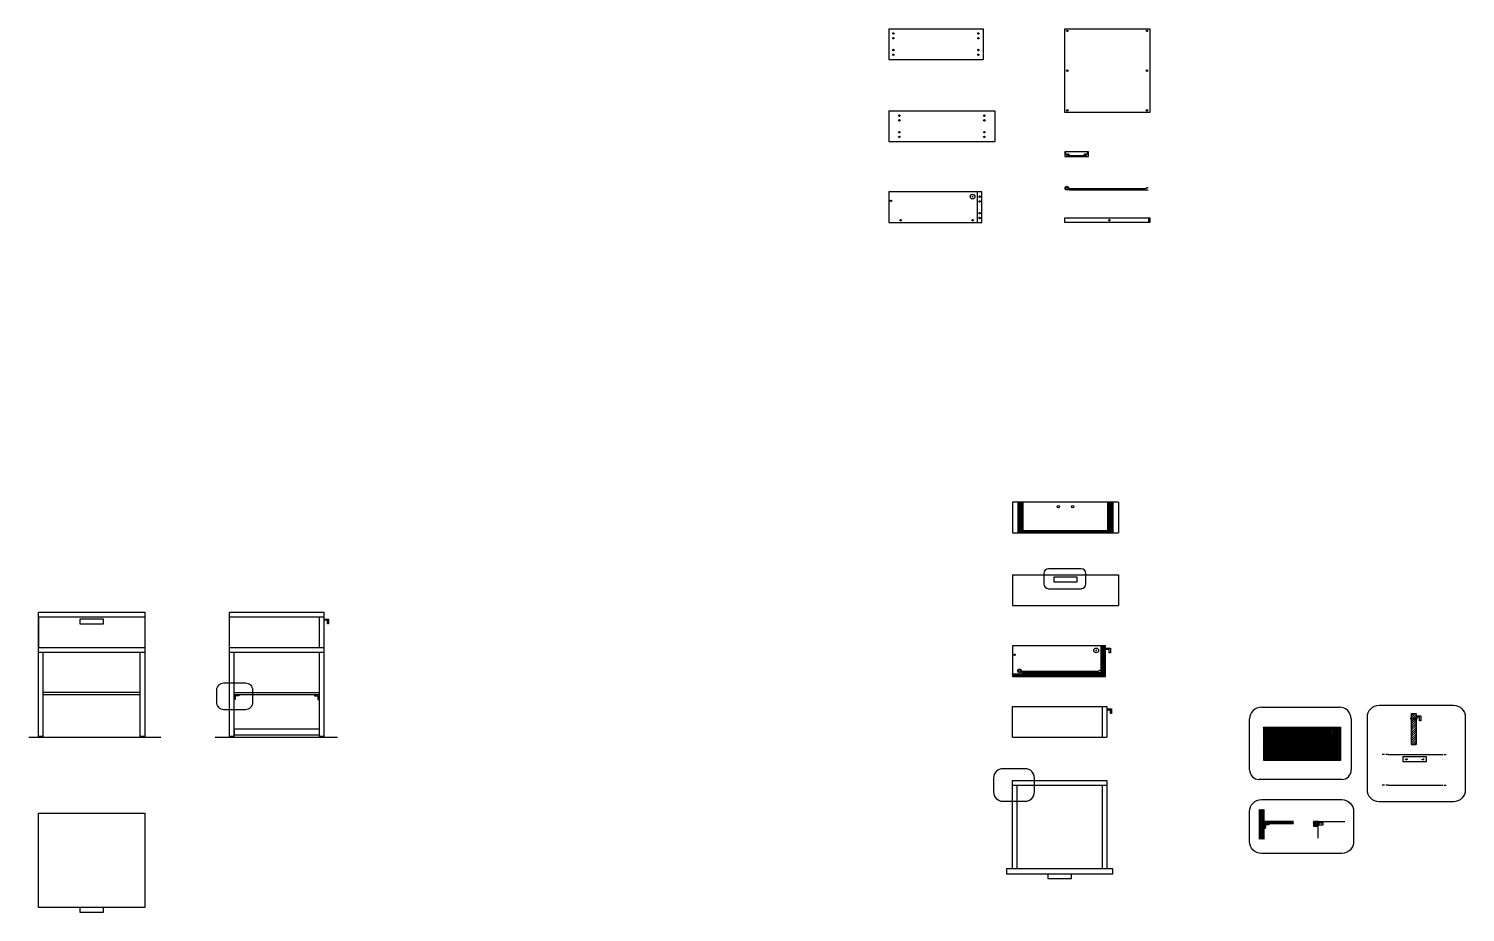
# Model space of a CAD drawing. Header units: millimetres. Extents: x 1423 to 2031, y 1737 to 2111.
import ezdxf

# ---------------------------------------------------------------- set-up
doc = ezdxf.new("R2010")
doc.units = ezdxf.units.MM
doc.linetypes.add('HIDDEN', pattern=[0.375, 0.25, -0.125])
for name, color, linetype in [('IN-ANNO-DETAILS', 2, 'Continuous'), ('IN-ANNO-NPLT', 6, 'Continuous'), ('IN-FURN', 3, 'Continuous'), ('IN-FURN-STOR', 104, 'Continuous'), ('IN-FURN-WKSF', 4, 'Continuous')]:
    doc.layers.add(name, color=color, linetype=linetype)

msp = doc.modelspace()

# ---------------------------------------------------------------- hatches: boundary and pattern name
at = {"layer": 'IN-FURN', "transparency": 33554559}
h = msp.add_hatch(dxfattribs=at)
h.set_pattern_fill('ANSI31', color=256, scale=0.2)
h.paths.add_polyline_path([(2010.26, 1819.17), (2010.22, 1819.13), (2010.18, 1819.17), (2010.14, 1819.13), (2010.11, 1819.17), (2010.07, 1819.13), (2010.04, 1819.17), (2010, 1819.13), (2009.96, 1819.17), (2009.92, 1819.13), (2009.89, 1819.17), (2009.85, 1819.13), (2009.81, 1819.17), (2009.77, 1819.13), (2009.74, 1819.17), (2009.7, 1819.13), (2009.67, 1819.17), (2009.63, 1819.13), (2009.59, 1819.17), (2009.55, 1819.13), (2009.52, 1819.17), (2009.48, 1819.13), (2009.44, 1819.17), (2009.4, 1819.13), (2009.37, 1819.17), (2009.33, 1819.13), (2009.3, 1819.17), (2009.26, 1819.13), (2009.22, 1819.17), (2009.18, 1819.13), (2009.15, 1819.17), (2009.11, 1819.13), (2009.07, 1819.17), (2009.03, 1819.13), (2009, 1819.17), (2008.96, 1819.13), (2008.92, 1819.17), (2008.89, 1819.13), (2008.85, 1819.17), (2008.81, 1819.13), (2008.78, 1819.17), (2008.74, 1819.13), (2008.7, 1819.17), (2008.66, 1819.13), (2008.63, 1819.17), (2008.59, 1819.13), (2008.55, 1819.17), (2008.51, 1819.13), (2008.48, 1819.17), (2008.44, 1819.13), (2008.41, 1819.17), (2008.37, 1819.13), (2008.33, 1819.17), (2008.26, 1819.09), (2008.26, 1808.34), (2010.26, 1808.34)])
h.paths.add_polyline_path([(2010.26, 1821.34), (2008.26, 1821.34), (2008.26, 1819.37), (2008.29, 1819.41), (2008.33, 1819.37), (2008.37, 1819.41), (2008.41, 1819.37), (2008.44, 1819.41), (2008.48, 1819.37), (2008.51, 1819.41), (2008.55, 1819.37), (2008.59, 1819.41), (2008.63, 1819.37), (2008.66, 1819.41), (2008.7, 1819.37), (2008.74, 1819.41), (2008.78, 1819.37), (2008.81, 1819.41), (2008.85, 1819.37), (2008.89, 1819.41), (2008.92, 1819.37), (2008.96, 1819.41), (2009, 1819.37), (2009.03, 1819.41), (2009.07, 1819.37), (2009.11, 1819.41), (2009.15, 1819.37), (2009.18, 1819.41), (2009.22, 1819.37), (2009.26, 1819.41), (2009.3, 1819.37), (2009.33, 1819.41), (2009.37, 1819.37), (2009.4, 1819.41), (2009.44, 1819.37), (2009.48, 1819.41), (2009.52, 1819.37), (2009.55, 1819.41), (2009.59, 1819.37), (2009.63, 1819.41), (2009.67, 1819.37), (2009.7, 1819.41), (2009.74, 1819.37), (2009.77, 1819.41), (2009.81, 1819.37), (2009.85, 1819.41), (2009.89, 1819.37), (2009.92, 1819.41), (2009.96, 1819.37), (2010, 1819.41), (2010.04, 1819.37), (2010.07, 1819.41), (2010.11, 1819.37), (2010.14, 1819.41), (2010.18, 1819.37), (2010.26, 1819.45)])
at = {"layer": 'IN-FURN-STOR', "transparency": 33554687}
h = msp.add_hatch(dxfattribs=at)
h.set_pattern_fill('ANSI31', color=256, scale=0.1)
h.paths.add_polyline_path([(1843.78, 1910.86), (1841.78, 1910.86), (1841.78, 1897.86), (1843.78, 1897.86)])
h.paths.add_polyline_path([(1881.78, 1910.86), (1879.78, 1910.86), (1879.78, 1897.86), (1881.78, 1897.86)])
h = msp.add_hatch(dxfattribs=at)
h.set_pattern_fill('ANSI31', color=256, scale=0.1)
h.paths.add_polyline_path([(1879.78, 1898.86), (1843.78, 1898.86), (1843.78, 1897.86), (1879.78, 1897.86)])
at = {"layer": 'IN-FURN-STOR'}
h = msp.add_hatch(dxfattribs=at)
h.set_pattern_fill('ANSI31', color=256, scale=0.1)
h.paths.add_polyline_path([(1878.78, 1850.05), (1876.78, 1850.05), (1876.78, 1837.05), (1878.78, 1837.05)])
at = {"layer": 'IN-FURN-STOR', "transparency": 33554687}
h = msp.add_hatch(dxfattribs=at)
h.set_pattern_fill('ANSI31', color=256, scale=0.1)
h.paths.add_polyline_path([(1876.78, 1838.05), (1839.28, 1838.05), (1839.28, 1837.05), (1876.78, 1837.05)])
at = {"layer": 'IN-FURN-STOR', "transparency": 33554559}
h = msp.add_hatch(dxfattribs=at)
h.set_pattern_fill('ANSI31', color=256, scale=0.078652)
h.set_pattern_definition([(45, (1947.02288, 1931.57954), (-0.17657807, 0.17657807), [])])
edge = h.paths.add_edge_path()
edge.add_line((1978.25, 1806.46), (1977.54, 1806.46))
edge.add_line((1977.54, 1806.46), (1977.54, 1806.64))
edge.add_line((1977.54, 1806.64), (1977.63, 1806.85))
edge.add_line((1977.63, 1806.85), (1978.25, 1806.85))
edge.add_line((1978.25, 1806.85), (1978.25, 1815.57))
edge.add_line((1978.25, 1815.57), (1977.46, 1815.57))
edge.add_line((1977.46, 1815.57), (1977.46, 1813.62))
edge.add_line((1977.46, 1813.62), (1977.46, 1813.44))
edge.add_line((1977.46, 1813.44), (1977.37, 1813.62))
edge.add_line((1977.37, 1813.62), (1977.37, 1813.44))
edge.add_line((1977.37, 1813.44), (1977.46, 1813.44))
edge.add_line((1977.46, 1813.44), (1977.46, 1813.62))
edge.add_line((1977.46, 1813.62), (1977.46, 1815.57))
edge.add_line((1977.46, 1815.57), (1946.78, 1815.59))
edge.add_line((1946.78, 1815.59), (1946.78, 1814.17))
edge.add_arc((1946.97, 1814.26), 0.204, 204.28296, 278.02275)
edge.add_line((1947, 1814.06), (1948.36, 1814.06))
edge.add_arc((1948.33, 1814.26), 0.204, 278.02275, 335.71704)
edge.add_line((1948.52, 1814.17), (1948.52, 1813.98))
edge.add_line((1948.52, 1813.98), (1948.74, 1813.98))
edge.add_arc((1949.31, 1813.9), 0.578, 0, 172.1804, ccw=False)
edge.add_arc((1949.31, 1813.9), 0.578, -172.1804, 0, ccw=False)
edge.add_line((1948.74, 1813.82), (1948.52, 1813.82))
edge.add_line((1948.52, 1813.82), (1948.52, 1813.62))
edge.add_arc((1948.33, 1813.54), 0.204, 24.28296, 98.02275)
edge.add_line((1948.3, 1813.74), (1946.94, 1813.74))
edge.add_arc((1946.97, 1813.54), 0.204, 98.02275, 155.71704)
edge.add_line((1946.78, 1813.62), (1946.78, 1811.38))
edge.add_line((1946.78, 1811.38), (1948.67, 1811.38))
edge.add_line((1948.67, 1811.38), (1948.79, 1811.26))
edge.add_line((1948.79, 1811.26), (1948.79, 1811.03))
edge.add_line((1948.79, 1811.03), (1948.67, 1810.91))
edge.add_line((1948.67, 1810.91), (1946.78, 1810.91))
edge.add_line((1946.78, 1810.91), (1946.78, 1807.49))
edge.add_arc((1946.97, 1807.57), 0.204, 204.28296, 278.02275)
edge.add_line((1947, 1807.37), (1948.36, 1807.37))
edge.add_arc((1948.33, 1807.57), 0.204, 278.02275, 335.71704)
edge.add_line((1948.52, 1807.49), (1948.52, 1807.29))
edge.add_line((1948.52, 1807.29), (1948.74, 1807.29))
edge.add_arc((1949.31, 1807.21), 0.578, 0, 172.1804, ccw=False)
edge.add_arc((1949.31, 1807.21), 0.578, -172.1804, 0, ccw=False)
edge.add_line((1948.74, 1807.13), (1948.52, 1807.13))
edge.add_line((1948.52, 1807.13), (1948.52, 1806.94))
edge.add_arc((1948.33, 1806.85), 0.204, 24.28296, 98.02275)
edge.add_line((1948.3, 1807.06), (1946.94, 1807.06))
edge.add_arc((1946.97, 1806.85), 0.204, 98.02275, 155.71704)
edge.add_line((1946.78, 1806.94), (1946.78, 1804.7))
edge.add_line((1946.78, 1804.7), (1948.67, 1804.7))
edge.add_line((1948.67, 1804.7), (1948.79, 1804.58))
edge.add_line((1948.79, 1804.58), (1948.79, 1804.34))
edge.add_line((1948.79, 1804.34), (1948.67, 1804.22))
edge.add_line((1948.67, 1804.22), (1946.78, 1804.22))
edge.add_line((1946.78, 1804.22), (1946.78, 1802.22))
edge.add_line((1946.78, 1802.22), (1946.78, 1801.59))
edge.add_line((1946.78, 1801.59), (1977.46, 1801.57))
edge.add_line((1977.46, 1801.57), (1978.25, 1801.57))
edge.add_line((1978.25, 1801.57), (1978.25, 1806.46))
edge = h.paths.add_edge_path(flags=16)
edge.add_arc((1974.93, 1807.21), 0.578, 0, 360)
h.paths.add_polyline_path([(1976.11, 1806.46), (1976.11, 1806.85), (1976.28, 1806.85), (1976.28, 1806.67), (1976.28, 1806.46)], flags=16)
edge = h.paths.add_edge_path(flags=16)
edge.add_arc((1974.93, 1813.9), 0.578, 0, 360)
h.paths.add_polyline_path([(1976.11, 1813.23), (1976.11, 1813.62), (1976.28, 1813.62), (1976.28, 1813.43), (1977.63, 1813.43), (1977.63, 1813.41), (1977.63, 1813.34), (1976.28, 1813.34), (1976.28, 1813.23)], flags=16)
h.paths.add_polyline_path([(1946.78, 1815.59), (1946.78, 1815.59), (1945.61, 1815.59), (1945.61, 1801.59), (1946.78, 1801.59), (1946.78, 1802.22), (1946.47, 1802.22), (1946.47, 1802.61), (1946.78, 1802.61), (1946.78, 1804.22), (1945.92, 1804.22), (1945.8, 1804.34), (1945.8, 1804.58), (1945.92, 1804.7), (1946.78, 1804.7), (1946.78, 1806.94), (1946.78, 1807.12), (1945.84, 1807.12), (1945.84, 1807.31), (1946.78, 1807.31), (1946.78, 1807.49), (1946.78, 1810.91), (1945.92, 1810.91), (1945.8, 1811.03), (1945.8, 1811.26), (1945.92, 1811.38), (1946.78, 1811.38), (1946.78, 1813.62), (1946.78, 1813.81), (1945.84, 1813.81), (1945.84, 1813.99), (1946.78, 1813.99), (1946.78, 1814.17)])
at = {"layer": 'IN-FURN-STOR'}
h = msp.add_hatch(dxfattribs=at)
h.set_pattern_fill('ANSI31', color=256, scale=0.087)
h.paths.add_polyline_path([(1945.92, 1780.83), (1943.92, 1780.83), (1943.92, 1768.23), (1945.92, 1768.23), (1945.92, 1773.49), (1945.9, 1773.51), (1945.86, 1773.47), (1945.82, 1773.51), (1945.79, 1773.47), (1945.75, 1773.51), (1945.72, 1773.47), (1945.68, 1773.51), (1945.64, 1773.47), (1945.6, 1773.51), (1945.57, 1773.47), (1945.53, 1773.51), (1945.49, 1773.47), (1945.45, 1773.51), (1945.42, 1773.47), (1945.38, 1773.51), (1945.35, 1773.47), (1945.31, 1773.51), (1945.27, 1773.47), (1945.23, 1773.51), (1945.2, 1773.47), (1945.16, 1773.51), (1945.12, 1773.47), (1945.08, 1773.51), (1945.05, 1773.47), (1945.01, 1773.51), (1944.97, 1773.47), (1944.94, 1773.51), (1944.9, 1773.47), (1944.86, 1773.51), (1944.83, 1773.47), (1944.79, 1773.51), (1944.75, 1773.47), (1944.71, 1773.51), (1944.68, 1773.47), (1944.64, 1773.51), (1944.6, 1773.47), (1944.56, 1773.51), (1944.53, 1773.47), (1944.49, 1773.51), (1944.46, 1773.47), (1944.42, 1773.51), (1944.38, 1773.47), (1944.34, 1773.51), (1944.31, 1773.47), (1944.27, 1773.51), (1944.23, 1773.47), (1944.19, 1773.51), (1944.16, 1773.47), (1944.12, 1773.51), (1944.12, 1773.71), (1944.16, 1773.75), (1944.19, 1773.71), (1944.23, 1773.75), (1944.27, 1773.71), (1944.31, 1773.75), (1944.34, 1773.71), (1944.38, 1773.75), (1944.42, 1773.71), (1944.46, 1773.75), (1944.49, 1773.71), (1944.53, 1773.75), (1944.56, 1773.71), (1944.6, 1773.75), (1944.64, 1773.71), (1944.68, 1773.75), (1944.71, 1773.71), (1944.75, 1773.75), (1944.79, 1773.71), (1944.83, 1773.75), (1944.86, 1773.71), (1944.9, 1773.75), (1944.94, 1773.71), (1944.97, 1773.75), (1945.01, 1773.71), (1945.05, 1773.75), (1945.08, 1773.71), (1945.12, 1773.75), (1945.16, 1773.71), (1945.2, 1773.75), (1945.23, 1773.71), (1945.27, 1773.75), (1945.31, 1773.71), (1945.35, 1773.75), (1945.38, 1773.71), (1945.42, 1773.75), (1945.45, 1773.71), (1945.49, 1773.75), (1945.53, 1773.71), (1945.57, 1773.75), (1945.6, 1773.71), (1945.64, 1773.75), (1945.68, 1773.71), (1945.72, 1773.75), (1945.75, 1773.71), (1945.79, 1773.75), (1945.82, 1773.71), (1945.86, 1773.75), (1945.9, 1773.71), (1945.92, 1773.73)])
h.paths.add_polyline_path([(1958.34, 1775.76), (1945.92, 1775.76), (1945.92, 1774.76), (1958.34, 1774.76)])
at = {"layer": 'IN-FURN-STOR', "transparency": 33554559}
h = msp.add_hatch(dxfattribs=at)
h.set_pattern_fill('ANSI31', color=256, scale=0.1)
h.paths.add_polyline_path([(1968.76, 1775.64), (1966.76, 1775.64), (1966.76, 1773.64), (1968.76, 1773.64)])
at = {"layer": 'IN-FURN-WKSF', "transparency": 33554559}
h = msp.add_hatch(dxfattribs=at)
h.set_pattern_fill('ANSI31', color=256, scale=0.05)
h.paths.add_polyline_path([(1968.91, 1775.14), (1968.76, 1775.14), (1968.76, 1774.14), (1968.91, 1774.14)])

# ---------------------------------------------------------------- linework, layer by layer
at = {"layer": 'IN-ANNO-DETAILS'}
for p, q in [((1852.63, 1880.67), (1852.63, 1876.23)), ((1868.43, 1882.67), (1854.63, 1882.67)), ((1870.43, 1876.23), (1870.43, 1880.67)), ((1854.63, 1874.23), (1868.43, 1874.23)), ((1944.78, 1824.08), (1977.8, 1824.08)), ((1939.78, 1797.48), (1939.78, 1819.08)), ((1982.8, 1819.08), (1982.8, 1797.48)), ((1844.67, 1798.03), (1835.3, 1798.03)), ((1831.3, 1794.03), (1831.3, 1788.25)), ((1848.67, 1788.25), (1848.67, 1794.03)), ((1978.8, 1793.48), (1943.78, 1793.48)), ((1835.3, 1784.25), (1844.67, 1784.25))]:
    msp.add_line(p, q, dxfattribs=at)
for points in [[(1505.34, 1834.34), (1514.47, 1834.34, -0.414214), (1517.47, 1831.34), (1517.47, 1825.99, -0.414214), (1514.47, 1822.99), (1505.34, 1822.99, -0.414214), (1502.34, 1825.99), (1502.34, 1831.34, -0.414214)], [(1994.63, 1824.89), (2026.11, 1824.89, -0.414214), (2031.11, 1819.89), (2031.11, 1789.04, -0.414214), (2026.11, 1784.04), (1994.63, 1784.04, -0.414214), (1989.63, 1789.04), (1989.63, 1819.89, -0.414214)], [(1944.78, 1784.97), (1978.8, 1784.97, -0.414214), (1983.8, 1779.97), (1983.8, 1767.14, -0.414214), (1978.8, 1762.14), (1944.78, 1762.14, -0.414214), (1939.78, 1767.14), (1939.78, 1779.97, -0.414214)]]:
    msp.add_lwpolyline(points, format="xyb", close=True, dxfattribs=at)
for centre, radius, start, end in [((1854.63, 1880.67), 2, 90, 180), ((1868.43, 1880.67), 2, 0, 90), ((1854.63, 1876.23), 2, 180, 270), ((1868.43, 1876.23), 2, 270, 0), ((1944.78, 1819.08), 5, 90, 180), ((1977.8, 1819.08), 5, 0, 90), ((1835.3, 1794.03), 4, 90, 180), ((1844.67, 1794.03), 4, 0, 90), ((1943.78, 1797.48), 4, 180, 270), ((1978.8, 1797.48), 4, 270, 0), ((1835.3, 1788.25), 4, 180, 270), ((1844.67, 1788.25), 4, 270, 0)]:
    msp.add_arc(centre, radius, start, end, dxfattribs=at)
at = {"layer": 'IN-ANNO-NPLT'}
for p, q in [((1422.68, 1811.33), (1478.69, 1811.33)), ((1501.71, 1811.33), (1553.5, 1811.33))]:
    msp.add_line(p, q, dxfattribs=at)
at = {"layer": 'IN-FURN'}
for p, q in [((1871.52, 2059.11), (1861.52, 2059.11)), ((1861.52, 2059.11), (1861.52, 2057.11)), ((1862.52, 2057.61), (1861.52, 2059.11)), ((1861.52, 2057.11), (1871.52, 2057.11)), ((1862.52, 2057.61), (1870.52, 2057.61)), ((1870.52, 2057.61), (1871.52, 2059.11)), ((1871.52, 2057.11), (1871.52, 2059.11)), ((1861.52, 2029.16), (1861.52, 2031.16)), ((1861.52, 2031.16), (1897.52, 2031.16)), ((1897.52, 2029.16), (1861.52, 2029.16)), ((1897.02, 2029.16), (1897.02, 2031.16)), ((1897.52, 2029.16), (1897.02, 2029.16)), ((1897.52, 2031.16), (1897.52, 2029.16)), ((1839.28, 1880.14), (1884.28, 1880.14)), ((1839.28, 1880.14), (1839.28, 1867.14)), ((1884.28, 1880.14), (1884.28, 1867.14)), ((1866.78, 1879.14), (1856.78, 1879.14)), ((1856.78, 1879.14), (1856.78, 1877.14)), ((1856.78, 1877.14), (1866.78, 1877.14)), ((1866.78, 1877.14), (1866.78, 1879.14)), ((1426.8, 1862.33), (1471.8, 1862.33)), ((1426.8, 1862.33), (1426.8, 1849.33)), ((1471.8, 1862.33), (1471.8, 1849.33)), ((1545.68, 1862.33), (1545.68, 1849.33)), ((1545.68, 1862.33), (1547.68, 1862.33)), ((1547.68, 1862.33), (1547.68, 1849.33)), ((1839.28, 1867.14), (1884.28, 1867.14)), ((1454.3, 1861.33), (1444.3, 1861.33)), ((1444.3, 1861.33), (1444.3, 1859.33)), ((1444.3, 1859.33), (1454.3, 1859.33)), ((1454.3, 1859.33), (1454.3, 1861.33)), ((1547.68, 1861.33), (1549.68, 1861.33)), ((1549.18, 1860.83), (1547.68, 1860.83)), ((1549.18, 1859.33), (1549.18, 1860.83)), ((1549.68, 1859.33), (1549.18, 1859.33)), ((1549.68, 1861.33), (1549.68, 1859.33)), ((1426.8, 1849.33), (1471.8, 1849.33)), ((1545.68, 1849.33), (1547.68, 1849.33)), ((1877.28, 1824.33), (1877.28, 1811.33)), ((1877.28, 1824.33), (1879.28, 1824.33)), ((1879.28, 1824.33), (1879.28, 1811.33)), ((1879.28, 1823.33), (1881.28, 1823.33)), ((1880.78, 1822.83), (1879.28, 1822.83)), ((1880.78, 1821.33), (1880.78, 1822.83)), ((1881.28, 1821.33), (1880.78, 1821.33)), ((1881.28, 1823.33), (1881.28, 1821.33)), ((2008.26, 1821.34), (2008.26, 1808.34)), ((2008.26, 1821.34), (2010.26, 1821.34)), ((2010.26, 1821.34), (2010.26, 1808.34)), ((2010.26, 1820.34), (2012.26, 1820.34)), ((2011.76, 1819.84), (2010.26, 1819.84)), ((2010.46, 1819.84), (2010.46, 1818.84)), ((2011.76, 1818.34), (2011.76, 1819.84)), ((2012.26, 1820.34), (2012.26, 1818.34)), ((2010.46, 1818.84), (2010.26, 1818.84)), ((2012.26, 1818.34), (2011.76, 1818.34)), ((1877.28, 1811.33), (1879.28, 1811.33)), ((2008.26, 1808.34), (2010.26, 1808.34)), ((1998.43, 1804.03), (2020.56, 1804.03)), ((1998.43, 1791.03), (2020.56, 1791.03)), ((1854.28, 1753.58), (1854.28, 1751.58)), ((1864.28, 1751.58), (1864.28, 1753.58)), ((1854.28, 1751.58), (1864.28, 1751.58)), ((1444.3, 1739.27), (1444.3, 1737.27)), ((1444.3, 1737.27), (1454.3, 1737.27)), ((1454.3, 1737.27), (1454.3, 1739.27))]:
    msp.add_line(p, q, dxfattribs=at)
at = {"layer": 'IN-FURN', "linetype": 'HIDDEN', "ltscale": 4}
for p, q in [((1998.43, 1804.03), (1995.43, 1804.03)), ((2020.56, 1804.03), (2023.56, 1804.03)), ((1998.43, 1791.03), (1995.43, 1791.03)), ((2020.56, 1791.03), (2023.56, 1791.03))]:
    msp.add_line(p, q, dxfattribs=at)
at = {"layer": 'IN-FURN', "ltscale": 4}
for p, q in [((2014.64, 1803.1), (2004.64, 1803.1)), ((2004.64, 1803.1), (2004.64, 1801.1)), ((2004.64, 1801.1), (2014.64, 1801.1)), ((2014.64, 1801.1), (2014.64, 1803.1))]:
    msp.add_line(p, q, dxfattribs=at)
at = {"layer": 'IN-FURN-STOR'}
for p, q in [((1786.92, 2111.23), (1826.92, 2111.23)), ((1786.92, 2111.23), (1786.92, 2098.23)), ((1826.92, 2111.23), (1826.92, 2098.23)), ((1861.52, 2075.73), (1861.52, 2111.23)), ((1861.52, 2111.23), (1897.52, 2111.23)), ((1897.52, 2111.23), (1897.52, 2075.73)), ((1786.92, 2098.23), (1826.92, 2098.23)), ((1786.92, 2076.45), (1831.92, 2076.45)), ((1786.92, 2076.45), (1786.92, 2063.45)), ((1831.92, 2076.45), (1831.92, 2063.45)), ((1897.52, 2075.73), (1861.52, 2075.73)), ((1786.92, 2063.45), (1831.92, 2063.45)), ((1786.92, 2042.16), (1786.92, 2029.16)), ((1826.42, 2042.16), (1786.92, 2042.16)), ((1824.42, 2042.16), (1824.42, 2029.16)), ((1826.42, 2029.16), (1826.42, 2042.16)), ((1786.92, 2029.16), (1826.42, 2029.16)), ((1884.28, 1910.86), (1839.28, 1910.86)), ((1839.28, 1910.86), (1839.28, 1897.86)), ((1841.78, 1910.86), (1843.78, 1910.86)), ((1841.78, 1897.86), (1841.78, 1910.86)), ((1843.78, 1910.86), (1843.78, 1897.86)), ((1879.78, 1910.86), (1881.78, 1910.86)), ((1879.78, 1897.86), (1879.78, 1910.86)), ((1881.78, 1910.86), (1881.78, 1897.86)), ((1884.28, 1910.86), (1884.28, 1897.86)), ((1843.78, 1898.86), (1879.78, 1898.86)), ((1839.28, 1897.86), (1884.28, 1897.86)), ((1426.8, 1811.33), (1426.8, 1864.33)), ((1426.8, 1864.33), (1471.8, 1864.33)), ((1471.8, 1864.33), (1471.8, 1811.33)), ((1507.68, 1864.33), (1547.68, 1864.33)), ((1507.68, 1811.33), (1507.68, 1864.33)), ((1507.68, 1862.33), (1547.68, 1862.33)), ((1547.68, 1864.33), (1547.68, 1811.33)), ((1839.28, 1850.05), (1839.28, 1837.05)), ((1878.78, 1850.05), (1839.28, 1850.05)), ((1876.78, 1850.05), (1876.78, 1837.05)), ((1878.78, 1837.05), (1878.78, 1850.05)), ((1426.8, 1847.33), (1471.8, 1847.33)), ((1428.8, 1811.33), (1428.8, 1847.33)), ((1469.8, 1847.33), (1469.8, 1811.33)), ((1507.68, 1849.33), (1547.68, 1849.33)), ((1507.68, 1847.33), (1547.68, 1847.33)), ((1509.68, 1811.33), (1509.68, 1847.33)), ((1545.68, 1847.33), (1545.68, 1811.33)), ((1878.78, 1849.05), (1880.78, 1849.05)), ((1880.28, 1848.55), (1878.78, 1848.55)), ((1880.28, 1847.05), (1880.28, 1848.55)), ((1880.78, 1847.05), (1880.28, 1847.05)), ((1880.78, 1849.05), (1880.78, 1847.05)), ((1876.78, 1838.05), (1839.28, 1838.05)), ((1839.28, 1837.05), (1878.78, 1837.05)), ((1469.8, 1830.33), (1428.8, 1830.33)), ((1469.8, 1829.33), (1428.8, 1829.33)), ((1509.68, 1829.33), (1509.68, 1830.33)), ((1509.68, 1830.33), (1545.68, 1830.33)), ((1545.68, 1829.33), (1509.68, 1829.33)), ((1545.68, 1830.33), (1545.68, 1829.33)), ((1839.28, 1811.33), (1839.28, 1824.33)), ((1839.28, 1824.33), (1879.28, 1824.33)), ((1545.68, 1814.83), (1509.68, 1814.83)), ((1509.68, 1814.33), (1509.68, 1811.83)), ((1945.61, 1815.59), (1945.61, 1801.59)), ((1945.61, 1815.59), (1946.78, 1815.59)), ((1946.79, 1815.59), (1946.78, 1811.38)), ((1946.78, 1815.59), (1977.46, 1815.57)), ((1426.8, 1811.83), (1428.8, 1811.83)), ((1426.8, 1811.33), (1428.8, 1811.33)), ((1469.8, 1811.83), (1471.8, 1811.83)), ((1469.8, 1811.33), (1471.8, 1811.33)), ((1507.68, 1811.83), (1509.68, 1811.83)), ((1507.68, 1811.33), (1507.68, 1811.33)), ((1507.68, 1811.33), (1509.68, 1811.33)), ((1509.68, 1812.33), (1545.68, 1812.33)), ((1545.68, 1811.83), (1547.68, 1811.83)), ((1545.68, 1811.33), (1547.68, 1811.33)), ((1839.28, 1811.33), (1879.28, 1811.33)), ((1946.78, 1810.91), (1946.78, 1804.7)), ((1945.61, 1801.59), (1946.78, 1801.59)), ((1946.47, 1802.61), (1946.47, 1802.22)), ((1946.47, 1802.61), (1946.47, 1802.22)), ((1946.47, 1802.22), (1946.47, 1802.61)), ((1946.47, 1802.22), (1946.78, 1802.22)), ((1946.78, 1804.22), (1946.78, 1802.22)), ((1946.78, 1802.22), (1946.79, 1801.59)), ((1946.78, 1801.59), (1977.46, 1801.57)), ((1839.28, 1755.58), (1839.28, 1793.08)), ((1839.28, 1793.08), (1879.28, 1793.08)), ((1839.28, 1791.08), (1879.28, 1791.08)), ((1841.28, 1755.58), (1841.28, 1791.08)), ((1877.28, 1791.08), (1877.28, 1755.58)), ((1879.28, 1793.08), (1879.28, 1755.58)), ((1426.8, 1779.27), (1471.8, 1779.27)), ((1426.8, 1739.27), (1426.8, 1779.27)), ((1471.8, 1779.27), (1471.8, 1739.27)), ((1943.92, 1768.23), (1943.92, 1780.83)), ((1945.92, 1768.23), (1945.92, 1780.83)), ((1945.92, 1774.76), (1945.92, 1775.76)), ((1945.92, 1775.76), (1958.34, 1775.76)), ((1958.34, 1774.76), (1945.92, 1774.76)), ((1968.76, 1775.64), (1966.76, 1775.64)), ((1966.76, 1775.64), (1966.76, 1773.64)), ((1966.76, 1773.64), (1968.76, 1773.64)), ((1968.76, 1768.66), (1968.76, 1775.64)), ((1968.76, 1775.64), (1980.04, 1775.64)), ((1968.76, 1773.64), (1968.76, 1775.64)), ((1881.78, 1755.58), (1836.78, 1755.58)), ((1836.78, 1755.58), (1836.78, 1753.58)), ((1836.78, 1753.58), (1881.78, 1753.58)), ((1881.78, 1753.58), (1881.78, 1755.58)), ((1471.8, 1739.27), (1426.8, 1739.27))]:
    msp.add_line(p, q, dxfattribs=at)
for points in [[(1977.46, 1813.62), (1977.46, 1815.57), (1978.25, 1815.57), (1978.25, 1801.57), (1977.46, 1801.57), (1977.46, 1802.22)], [(1977.46, 1806.84), (1977.46, 1813.62)], [(1977.46, 1802.22), (1977.46, 1806.47)]]:
    msp.add_lwpolyline(points, dxfattribs=at)
at = {"layer": 'IN-FURN-WKSF'}
for p, q in [((1822.12, 2040.18), (1822.72, 2040.18)), ((1822.42, 2040.48), (1822.42, 2039.88)), ((1863.34, 2043.03), (1868.47, 2043.03)), ((1863.37, 2043.63), (1865.34, 2043.63)), ((1865.34, 2043.63), (1865.56, 2043.49)), ((1865.56, 2043.49), (1865.62, 2043.49)), ((1865.62, 2043.49), (1865.69, 2043.63)), ((1865.69, 2043.63), (1866.34, 2043.63)), ((1866.34, 2043.63), (1866.56, 2043.49)), ((1866.62, 2043.49), (1866.56, 2043.49)), ((1866.62, 2043.49), (1866.69, 2043.63)), ((1866.69, 2043.63), (1868.47, 2043.63)), ((1868.47, 2043.63), (1894.84, 2043.63)), ((1868.47, 2043.03), (1896.84, 2043.03)), ((1874.48, 1848.07), (1875.08, 1848.07)), ((1874.78, 1848.37), (1874.78, 1847.77)), ((1843.28, 1838.75), (1848.42, 1838.75)), ((1843.32, 1839.35), (1845.28, 1839.35)), ((1845.28, 1839.35), (1845.51, 1839.21)), ((1845.51, 1839.21), (1845.57, 1839.21)), ((1845.57, 1839.21), (1845.63, 1839.35)), ((1845.63, 1839.35), (1846.28, 1839.35)), ((1846.28, 1839.35), (1846.51, 1839.21)), ((1846.57, 1839.21), (1846.51, 1839.21)), ((1846.57, 1839.21), (1846.63, 1839.35)), ((1846.63, 1839.35), (1848.42, 1839.35)), ((1848.42, 1839.35), (1874.78, 1839.35)), ((1848.42, 1838.75), (1876.78, 1838.75)), ((1509.68, 1829.33), (1511.68, 1829.33)), ((1509.68, 1827.33), (1509.68, 1829.33)), ((1510.18, 1827.33), (1509.68, 1827.33)), ((1511.68, 1828.83), (1510.18, 1828.83)), ((1510.18, 1828.83), (1510.18, 1827.33)), ((1511.68, 1829.33), (1511.68, 1828.83)), ((1545.68, 1829.33), (1543.68, 1829.33)), ((1543.68, 1829.33), (1543.68, 1828.83)), ((1543.68, 1828.83), (1545.18, 1828.83)), ((1545.18, 1828.83), (1545.18, 1827.33)), ((1545.18, 1827.33), (1545.68, 1827.33)), ((2008.06, 1819.02), (2008.06, 1819.52)), ((2008.11, 1819.57), (2008.26, 1819.57)), ((2008.26, 1819.37), (2008.29, 1819.41)), ((2008.26, 1819.37), (2010.26, 1819.37)), ((2008.29, 1819.41), (2008.33, 1819.37)), ((2008.33, 1819.37), (2008.37, 1819.41)), ((2008.33, 1819.37), (2008.33, 1819.17)), ((2008.37, 1819.41), (2008.41, 1819.37)), ((2008.41, 1819.37), (2008.44, 1819.41)), ((2008.41, 1819.37), (2008.41, 1819.17)), ((2008.44, 1819.41), (2008.48, 1819.37)), ((2008.48, 1819.37), (2008.51, 1819.41)), ((2008.48, 1819.37), (2008.48, 1819.17)), ((2008.51, 1819.41), (2008.55, 1819.37)), ((2008.55, 1819.37), (2008.59, 1819.41)), ((2008.55, 1819.37), (2008.55, 1819.17)), ((2008.59, 1819.41), (2008.63, 1819.37)), ((2008.63, 1819.37), (2008.66, 1819.41)), ((2008.63, 1819.37), (2008.63, 1819.17)), ((2008.66, 1819.41), (2008.7, 1819.37)), ((2008.7, 1819.37), (2008.74, 1819.41)), ((2008.7, 1819.37), (2008.7, 1819.17)), ((2008.74, 1819.41), (2008.78, 1819.37)), ((2008.78, 1819.37), (2008.81, 1819.41)), ((2008.78, 1819.37), (2008.78, 1819.17)), ((2008.81, 1819.41), (2008.85, 1819.37)), ((2008.85, 1819.37), (2008.89, 1819.41)), ((2008.85, 1819.37), (2008.85, 1819.17)), ((2008.89, 1819.41), (2008.92, 1819.37)), ((2008.92, 1819.37), (2008.96, 1819.41)), ((2008.92, 1819.37), (2008.92, 1819.17)), ((2008.96, 1819.41), (2009, 1819.37)), ((2009, 1819.37), (2009.03, 1819.41)), ((2009, 1819.37), (2009, 1819.17)), ((2009.03, 1819.41), (2009.07, 1819.37)), ((2009.07, 1819.37), (2009.11, 1819.41)), ((2009.07, 1819.37), (2009.07, 1819.17)), ((2009.11, 1819.41), (2009.15, 1819.37)), ((2009.15, 1819.37), (2009.18, 1819.41)), ((2009.15, 1819.37), (2009.15, 1819.17)), ((2009.18, 1819.41), (2009.22, 1819.37)), ((2009.22, 1819.37), (2009.26, 1819.41)), ((2009.22, 1819.37), (2009.22, 1819.17)), ((2009.26, 1819.41), (2009.3, 1819.37)), ((2009.3, 1819.37), (2009.33, 1819.41)), ((2009.3, 1819.37), (2009.3, 1819.17)), ((2009.33, 1819.41), (2009.37, 1819.37)), ((2009.37, 1819.37), (2009.4, 1819.41)), ((2009.37, 1819.37), (2009.37, 1819.17)), ((2009.4, 1819.41), (2009.44, 1819.37)), ((2009.44, 1819.37), (2009.48, 1819.41)), ((2009.44, 1819.37), (2009.44, 1819.17)), ((2009.48, 1819.41), (2009.52, 1819.37)), ((2009.52, 1819.37), (2009.55, 1819.41)), ((2009.52, 1819.37), (2009.52, 1819.17)), ((2009.55, 1819.41), (2009.59, 1819.37)), ((2009.59, 1819.37), (2009.63, 1819.41)), ((2009.59, 1819.37), (2009.59, 1819.17)), ((2009.63, 1819.41), (2009.67, 1819.37)), ((2009.67, 1819.37), (2009.7, 1819.41)), ((2009.67, 1819.37), (2009.67, 1819.17)), ((2009.7, 1819.41), (2009.74, 1819.37)), ((2009.74, 1819.37), (2009.77, 1819.41)), ((2009.74, 1819.37), (2009.74, 1819.17)), ((2009.77, 1819.41), (2009.81, 1819.37)), ((2009.81, 1819.37), (2009.85, 1819.41)), ((2009.81, 1819.37), (2009.81, 1819.17)), ((2009.85, 1819.41), (2009.89, 1819.37)), ((2009.89, 1819.37), (2009.92, 1819.41)), ((2009.89, 1819.37), (2009.89, 1819.17)), ((2009.92, 1819.41), (2009.96, 1819.37)), ((2009.96, 1819.37), (2010, 1819.41)), ((2009.96, 1819.37), (2009.96, 1819.17)), ((2010, 1819.41), (2010.04, 1819.37)), ((2010.04, 1819.37), (2010.07, 1819.41)), ((2010.04, 1819.37), (2010.04, 1819.17)), ((2010.07, 1819.41), (2010.11, 1819.37)), ((2010.11, 1819.37), (2010.14, 1819.41)), ((2010.11, 1819.37), (2010.11, 1819.17)), ((2010.14, 1819.41), (2010.18, 1819.37)), ((2010.18, 1819.37), (2010.22, 1819.41)), ((2010.18, 1819.37), (2010.18, 1819.17)), ((2010.22, 1819.41), (2010.26, 1819.37)), ((2010.26, 1819.37), (2010.29, 1819.41)), ((2010.26, 1819.37), (2010.55, 1819.37)), ((2010.29, 1819.41), (2010.33, 1819.37)), ((2010.33, 1819.37), (2010.37, 1819.41)), ((2010.33, 1819.37), (2010.33, 1819.17)), ((2010.37, 1819.41), (2010.41, 1819.37)), ((2010.41, 1819.37), (2010.44, 1819.41)), ((2010.41, 1819.37), (2010.41, 1819.17)), ((2010.44, 1819.41), (2010.48, 1819.37)), ((2010.46, 1819.45), (2010.56, 1819.45)), ((2010.48, 1819.37), (2010.51, 1819.41)), ((2010.48, 1819.37), (2010.48, 1819.17)), ((2010.51, 1819.41), (2010.55, 1819.37)), ((2010.55, 1819.37), (2010.55, 1819.17)), ((2010.56, 1819.45), (2010.58, 1819.43)), ((2010.58, 1819.43), (2010.58, 1819.11)), ((1945.84, 1813.99), (1945.84, 1813.81)), ((1945.95, 1813.74), (1946.04, 1814.06)), ((1946.05, 1813.74), (1946.14, 1814.06)), ((1946.14, 1813.74), (1946.24, 1814.06)), ((1946.24, 1813.74), (1946.33, 1814.06)), ((1946.34, 1813.74), (1946.43, 1814.06)), ((1946.44, 1813.74), (1946.53, 1814.06)), ((1946.54, 1813.74), (1946.63, 1814.06)), ((1946.63, 1813.74), (1946.73, 1814.06)), ((1946.78, 1814.17), (1946.78, 1813.62)), ((1948.36, 1814.06), (1946.94, 1814.06)), ((1946.94, 1813.9), (1946.94, 1813.9)), ((1946.94, 1813.74), (1948.36, 1813.74)), ((1946.94, 1813.74), (1946.94, 1813.74)), ((1948.28, 1814.02), (1947.02, 1814.02)), ((1947.02, 1813.98), (1948.28, 1813.98)), ((1948.28, 1813.82), (1947.02, 1813.82)), ((1948.28, 1813.78), (1947.02, 1813.78)), ((1948.36, 1813.9), (1948.36, 1813.9)), ((1948.36, 1813.74), (1948.36, 1813.74)), ((1948.52, 1814.17), (1948.52, 1813.62)), ((1948.74, 1813.98), (1948.52, 1813.98)), ((1948.74, 1813.82), (1948.52, 1813.82)), ((1949.79, 1814.23), (1949.34, 1814.23)), ((1949.34, 1814.23), (1949.34, 1813.32)), ((1949.34, 1813.57), (1949.46, 1813.57)), ((1949.46, 1813.57), (1949.46, 1813.34)), ((1976.11, 1813.23), (1976.11, 1813.62)), ((1976.22, 1813.62), (1976.11, 1813.62)), ((1976.22, 1813.23), (1976.11, 1813.23)), ((1976.22, 1813.23), (1976.22, 1813.62)), ((1977.63, 1813.51), (1976.22, 1813.51)), ((1977.63, 1813.44), (1976.22, 1813.44)), ((1977.63, 1813.43), (1976.22, 1813.43)), ((1977.63, 1813.41), (1976.22, 1813.41)), ((1977.63, 1813.34), (1976.22, 1813.34)), ((1976.28, 1813.44), (1976.28, 1813.62)), ((1976.28, 1813.23), (1976.28, 1813.41)), ((1976.36, 1813.44), (1976.36, 1813.62)), ((1976.36, 1813.23), (1976.36, 1813.41)), ((1976.45, 1813.44), (1976.45, 1813.62)), ((1976.45, 1813.23), (1976.45, 1813.41)), ((1976.53, 1813.44), (1976.53, 1813.62)), ((1976.53, 1813.23), (1976.53, 1813.41)), ((1976.62, 1813.44), (1976.62, 1813.62)), ((1976.62, 1813.23), (1976.62, 1813.41)), ((1976.7, 1813.44), (1976.7, 1813.62)), ((1976.7, 1813.23), (1976.7, 1813.41)), ((1976.78, 1813.44), (1976.78, 1813.62)), ((1976.78, 1813.23), (1976.78, 1813.41)), ((1976.87, 1813.44), (1976.87, 1813.62)), ((1976.87, 1813.23), (1976.87, 1813.41)), ((1976.95, 1813.44), (1976.95, 1813.62)), ((1976.95, 1813.23), (1976.95, 1813.41)), ((1977.04, 1813.44), (1977.04, 1813.62)), ((1977.04, 1813.23), (1977.04, 1813.41)), ((1977.12, 1813.44), (1977.12, 1813.62)), ((1977.12, 1813.23), (1977.12, 1813.41)), ((1977.21, 1813.44), (1977.21, 1813.62)), ((1977.21, 1813.23), (1977.21, 1813.41)), ((1977.29, 1813.44), (1977.29, 1813.62)), ((1977.29, 1813.23), (1977.29, 1813.41)), ((1977.37, 1813.44), (1977.37, 1813.62)), ((1977.37, 1813.23), (1977.37, 1813.41)), ((1977.46, 1813.44), (1977.46, 1813.62)), ((1977.46, 1813.23), (1977.46, 1813.41)), ((1977.54, 1813.44), (1977.54, 1813.62)), ((1977.54, 1813.23), (1977.54, 1813.41)), ((1977.63, 1813.62), (1978.25, 1813.62)), ((1977.63, 1813.23), (1977.63, 1813.62)), ((1978.25, 1813.23), (1977.63, 1813.23)), ((1978.25, 1813.09), (1978.25, 1813.76)), ((1978.3, 1813.82), (1978.3, 1813.82)), ((2008.26, 1818.97), (2008.11, 1818.97)), ((2008.26, 1819.17), (2010.26, 1819.17)), ((2008.26, 1819.17), (2008.29, 1819.13)), ((2008.29, 1819.13), (2008.33, 1819.17)), ((2008.33, 1819.17), (2008.37, 1819.13)), ((2008.37, 1819.13), (2008.41, 1819.17)), ((2008.41, 1819.17), (2008.44, 1819.13)), ((2008.44, 1819.13), (2008.48, 1819.17)), ((2008.48, 1819.17), (2008.51, 1819.13)), ((2008.51, 1819.13), (2008.55, 1819.17)), ((2008.55, 1819.17), (2008.59, 1819.13)), ((2008.59, 1819.13), (2008.63, 1819.17)), ((2008.63, 1819.17), (2008.66, 1819.13)), ((2008.66, 1819.13), (2008.7, 1819.17)), ((2008.7, 1819.17), (2008.74, 1819.13)), ((2008.74, 1819.13), (2008.78, 1819.17)), ((2008.78, 1819.17), (2008.81, 1819.13)), ((2008.81, 1819.13), (2008.85, 1819.17)), ((2008.85, 1819.17), (2008.89, 1819.13)), ((2008.89, 1819.13), (2008.92, 1819.17)), ((2008.92, 1819.17), (2008.96, 1819.13)), ((2008.96, 1819.13), (2009, 1819.17)), ((2009, 1819.17), (2009.03, 1819.13)), ((2009.03, 1819.13), (2009.07, 1819.17)), ((2009.07, 1819.17), (2009.11, 1819.13)), ((2009.11, 1819.13), (2009.15, 1819.17)), ((2009.15, 1819.17), (2009.18, 1819.13)), ((2009.18, 1819.13), (2009.22, 1819.17)), ((2009.22, 1819.17), (2009.26, 1819.13)), ((2009.26, 1819.13), (2009.3, 1819.17)), ((2009.3, 1819.17), (2009.33, 1819.13)), ((2009.33, 1819.13), (2009.37, 1819.17)), ((2009.37, 1819.17), (2009.4, 1819.13)), ((2009.4, 1819.13), (2009.44, 1819.17)), ((2009.44, 1819.17), (2009.48, 1819.13)), ((2009.48, 1819.13), (2009.52, 1819.17)), ((2009.52, 1819.17), (2009.55, 1819.13)), ((2009.55, 1819.13), (2009.59, 1819.17)), ((2009.59, 1819.17), (2009.63, 1819.13)), ((2009.63, 1819.13), (2009.67, 1819.17)), ((2009.67, 1819.17), (2009.7, 1819.13)), ((2009.7, 1819.13), (2009.74, 1819.17)), ((2009.74, 1819.17), (2009.77, 1819.13)), ((2009.77, 1819.13), (2009.81, 1819.17)), ((2009.81, 1819.17), (2009.85, 1819.13)), ((2009.85, 1819.13), (2009.89, 1819.17)), ((2009.89, 1819.17), (2009.92, 1819.13)), ((2009.92, 1819.13), (2009.96, 1819.17)), ((2009.96, 1819.17), (2010, 1819.13)), ((2010, 1819.13), (2010.04, 1819.17)), ((2010.04, 1819.17), (2010.07, 1819.13)), ((2010.07, 1819.13), (2010.11, 1819.17)), ((2010.11, 1819.17), (2010.14, 1819.13)), ((2010.14, 1819.13), (2010.18, 1819.17)), ((2010.18, 1819.17), (2010.22, 1819.13)), ((2010.22, 1819.13), (2010.26, 1819.17)), ((2010.26, 1819.17), (2010.55, 1819.17)), ((2010.26, 1819.17), (2010.29, 1819.13)), ((2010.29, 1819.13), (2010.33, 1819.17)), ((2010.33, 1819.17), (2010.37, 1819.13)), ((2010.37, 1819.13), (2010.41, 1819.17)), ((2010.41, 1819.17), (2010.44, 1819.13)), ((2010.44, 1819.13), (2010.48, 1819.17)), ((2010.56, 1819.09), (2010.46, 1819.09)), ((2010.48, 1819.17), (2010.51, 1819.13)), ((2010.51, 1819.13), (2010.55, 1819.17)), ((2010.56, 1819.09), (2010.58, 1819.11)), ((1945.92, 1811.38), (1945.8, 1811.26)), ((1945.8, 1811.26), (1945.8, 1811.03)), ((1945.92, 1810.91), (1945.8, 1811.03)), ((1945.84, 1807.31), (1945.84, 1807.12)), ((1945.92, 1811.38), (1945.92, 1810.91)), ((1948.67, 1811.38), (1945.92, 1811.38)), ((1948.67, 1810.91), (1945.92, 1810.91)), ((1945.95, 1807.06), (1946.04, 1807.37)), ((1946.05, 1807.06), (1946.14, 1807.37)), ((1946.14, 1807.06), (1946.24, 1807.37)), ((1946.24, 1807.06), (1946.33, 1807.37)), ((1946.34, 1807.06), (1946.43, 1807.37)), ((1946.44, 1807.06), (1946.53, 1807.37)), ((1946.54, 1807.06), (1946.63, 1807.37)), ((1946.63, 1807.06), (1946.73, 1807.37)), ((1946.78, 1807.49), (1946.78, 1806.94)), ((1948.36, 1807.37), (1946.94, 1807.37)), ((1946.94, 1807.21), (1946.94, 1807.21)), ((1946.94, 1807.06), (1946.94, 1807.06)), ((1946.94, 1807.06), (1948.36, 1807.06)), ((1948.28, 1807.33), (1947.02, 1807.33)), ((1947.02, 1807.29), (1948.28, 1807.29)), ((1948.28, 1807.13), (1947.02, 1807.13)), ((1948.28, 1807.1), (1947.02, 1807.1)), ((1948.36, 1807.21), (1948.36, 1807.21)), ((1948.36, 1807.06), (1948.36, 1807.06)), ((1948.52, 1807.49), (1948.52, 1806.94)), ((1948.74, 1807.29), (1948.52, 1807.29)), ((1948.74, 1807.13), (1948.52, 1807.13)), ((1948.67, 1811.38), (1948.79, 1811.26)), ((1948.67, 1811.38), (1948.67, 1810.91)), ((1948.67, 1810.91), (1948.79, 1811.03)), ((1948.79, 1811.03), (1948.79, 1811.26)), ((1949.79, 1807.54), (1949.34, 1807.54)), ((1949.34, 1807.54), (1949.34, 1806.64)), ((1978.3, 1813.03), (1978.3, 1813.03)), ((1978.3, 1807.05), (1978.3, 1807.05)), ((1945.92, 1804.7), (1945.8, 1804.58)), ((1945.8, 1804.58), (1945.8, 1804.34)), ((1945.92, 1804.22), (1945.8, 1804.34)), ((1945.92, 1804.7), (1945.92, 1804.22)), ((1948.67, 1804.7), (1945.92, 1804.7)), ((1948.67, 1804.22), (1945.92, 1804.22)), ((1946.78, 1802.61), (1946.47, 1802.61)), ((1948.67, 1804.7), (1948.79, 1804.58)), ((1948.67, 1804.7), (1948.67, 1804.22)), ((1948.67, 1804.22), (1948.79, 1804.34)), ((1948.79, 1804.34), (1948.79, 1804.58)), ((1949.34, 1806.89), (1949.46, 1806.89)), ((1949.46, 1806.89), (1949.46, 1806.65)), ((1976.11, 1806.46), (1976.11, 1806.85)), ((1976.22, 1806.85), (1976.11, 1806.85)), ((1976.22, 1806.46), (1976.11, 1806.46)), ((1976.22, 1806.46), (1976.22, 1806.85)), ((1977.63, 1806.74), (1976.22, 1806.74)), ((1977.63, 1806.67), (1976.22, 1806.67)), ((1977.63, 1806.65), (1976.22, 1806.65)), ((1977.63, 1806.64), (1976.22, 1806.64)), ((1977.63, 1806.57), (1976.22, 1806.57)), ((1976.28, 1806.67), (1976.28, 1806.85)), ((1976.28, 1806.46), (1976.28, 1806.64)), ((1976.36, 1806.67), (1976.36, 1806.85)), ((1976.36, 1806.46), (1976.36, 1806.64)), ((1976.45, 1806.67), (1976.45, 1806.85)), ((1976.45, 1806.46), (1976.45, 1806.64)), ((1976.53, 1806.67), (1976.53, 1806.85)), ((1976.53, 1806.46), (1976.53, 1806.64)), ((1976.62, 1806.67), (1976.62, 1806.85)), ((1976.62, 1806.46), (1976.62, 1806.64)), ((1976.7, 1806.67), (1976.7, 1806.85)), ((1976.7, 1806.46), (1976.7, 1806.64)), ((1976.78, 1806.67), (1976.78, 1806.85)), ((1976.78, 1806.46), (1976.78, 1806.64)), ((1976.87, 1806.67), (1976.87, 1806.85)), ((1976.87, 1806.46), (1976.87, 1806.64)), ((1976.95, 1806.67), (1976.95, 1806.85)), ((1976.95, 1806.46), (1976.95, 1806.64)), ((1977.04, 1806.67), (1977.04, 1806.85)), ((1977.04, 1806.46), (1977.04, 1806.64)), ((1977.12, 1806.67), (1977.12, 1806.85)), ((1977.12, 1806.46), (1977.12, 1806.64)), ((1977.21, 1806.67), (1977.21, 1806.85)), ((1977.21, 1806.46), (1977.21, 1806.64)), ((1977.29, 1806.67), (1977.29, 1806.85)), ((1977.29, 1806.46), (1977.29, 1806.64)), ((1977.37, 1806.67), (1977.37, 1806.85)), ((1977.37, 1806.46), (1977.37, 1806.64)), ((1977.46, 1806.67), (1977.46, 1806.85)), ((1977.46, 1806.46), (1977.46, 1806.64)), ((1977.54, 1806.67), (1977.54, 1806.85)), ((1977.54, 1806.46), (1977.54, 1806.64)), ((1977.63, 1806.85), (1978.25, 1806.85)), ((1977.63, 1806.46), (1977.63, 1806.85)), ((1978.25, 1806.46), (1977.63, 1806.46)), ((1978.25, 1806.32), (1978.25, 1806.99)), ((1978.3, 1806.26), (1978.3, 1806.26)), ((1944.02, 1773.61), (1944.12, 1773.71)), ((1944.12, 1773.51), (1944.02, 1773.61)), ((1944.16, 1773.75), (1944.12, 1773.71)), ((1944.42, 1773.71), (1944.12, 1773.71)), ((1944.12, 1773.71), (1944.12, 1773.51)), ((1944.42, 1773.51), (1944.12, 1773.51)), ((1944.16, 1773.47), (1944.12, 1773.51)), ((1944.19, 1773.71), (1944.16, 1773.75)), ((1944.19, 1773.51), (1944.16, 1773.47)), ((1944.23, 1773.75), (1944.19, 1773.71)), ((1944.19, 1773.71), (1944.19, 1773.51)), ((1944.23, 1773.47), (1944.19, 1773.51)), ((1944.27, 1773.71), (1944.23, 1773.75)), ((1944.27, 1773.51), (1944.23, 1773.47)), ((1944.31, 1773.75), (1944.27, 1773.71)), ((1944.27, 1773.71), (1944.27, 1773.51)), ((1944.31, 1773.47), (1944.27, 1773.51)), ((1944.34, 1773.71), (1944.31, 1773.75)), ((1944.34, 1773.51), (1944.31, 1773.47)), ((1944.38, 1773.75), (1944.34, 1773.71)), ((1944.34, 1773.71), (1944.34, 1773.51)), ((1944.38, 1773.47), (1944.34, 1773.51)), ((1944.42, 1773.71), (1944.38, 1773.75)), ((1944.42, 1773.51), (1944.38, 1773.47)), ((1944.46, 1773.75), (1944.42, 1773.71)), ((1946.42, 1773.71), (1944.42, 1773.71)), ((1944.42, 1773.71), (1944.42, 1773.51)), ((1946.42, 1773.51), (1944.42, 1773.51)), ((1944.46, 1773.47), (1944.42, 1773.51)), ((1944.49, 1773.71), (1944.46, 1773.75)), ((1944.49, 1773.51), (1944.46, 1773.47)), ((1944.53, 1773.75), (1944.49, 1773.71)), ((1944.49, 1773.71), (1944.49, 1773.51)), ((1944.53, 1773.47), (1944.49, 1773.51)), ((1944.56, 1773.71), (1944.53, 1773.75)), ((1944.56, 1773.51), (1944.53, 1773.47)), ((1944.6, 1773.75), (1944.56, 1773.71)), ((1944.56, 1773.71), (1944.56, 1773.51)), ((1944.6, 1773.47), (1944.56, 1773.51)), ((1944.64, 1773.71), (1944.6, 1773.75)), ((1944.64, 1773.51), (1944.6, 1773.47)), ((1944.68, 1773.75), (1944.64, 1773.71)), ((1944.64, 1773.71), (1944.64, 1773.51)), ((1944.68, 1773.47), (1944.64, 1773.51)), ((1944.71, 1773.71), (1944.68, 1773.75)), ((1944.71, 1773.51), (1944.68, 1773.47)), ((1944.75, 1773.75), (1944.71, 1773.71)), ((1944.71, 1773.71), (1944.71, 1773.51)), ((1944.75, 1773.47), (1944.71, 1773.51)), ((1944.79, 1773.71), (1944.75, 1773.75)), ((1944.79, 1773.51), (1944.75, 1773.47)), ((1944.83, 1773.75), (1944.79, 1773.71)), ((1944.79, 1773.71), (1944.79, 1773.51)), ((1944.83, 1773.47), (1944.79, 1773.51)), ((1944.86, 1773.71), (1944.83, 1773.75)), ((1944.86, 1773.51), (1944.83, 1773.47)), ((1944.9, 1773.75), (1944.86, 1773.71)), ((1944.86, 1773.71), (1944.86, 1773.51)), ((1944.9, 1773.47), (1944.86, 1773.51)), ((1944.94, 1773.71), (1944.9, 1773.75)), ((1944.94, 1773.51), (1944.9, 1773.47)), ((1944.97, 1773.75), (1944.94, 1773.71)), ((1944.94, 1773.71), (1944.94, 1773.51)), ((1944.97, 1773.47), (1944.94, 1773.51)), ((1945.01, 1773.71), (1944.97, 1773.75)), ((1945.01, 1773.51), (1944.97, 1773.47)), ((1945.05, 1773.75), (1945.01, 1773.71)), ((1945.01, 1773.71), (1945.01, 1773.51)), ((1945.05, 1773.47), (1945.01, 1773.51)), ((1945.08, 1773.71), (1945.05, 1773.75)), ((1945.08, 1773.51), (1945.05, 1773.47)), ((1945.12, 1773.75), (1945.08, 1773.71)), ((1945.08, 1773.71), (1945.08, 1773.51)), ((1945.12, 1773.47), (1945.08, 1773.51)), ((1945.16, 1773.71), (1945.12, 1773.75)), ((1945.16, 1773.51), (1945.12, 1773.47)), ((1945.2, 1773.75), (1945.16, 1773.71)), ((1945.16, 1773.71), (1945.16, 1773.51)), ((1945.2, 1773.47), (1945.16, 1773.51)), ((1945.23, 1773.71), (1945.2, 1773.75)), ((1945.23, 1773.51), (1945.2, 1773.47)), ((1945.27, 1773.75), (1945.23, 1773.71)), ((1945.23, 1773.71), (1945.23, 1773.51)), ((1945.27, 1773.47), (1945.23, 1773.51)), ((1945.31, 1773.71), (1945.27, 1773.75)), ((1945.31, 1773.51), (1945.27, 1773.47)), ((1945.35, 1773.75), (1945.31, 1773.71)), ((1945.31, 1773.71), (1945.31, 1773.51)), ((1945.35, 1773.47), (1945.31, 1773.51)), ((1945.38, 1773.71), (1945.35, 1773.75)), ((1945.38, 1773.51), (1945.35, 1773.47)), ((1945.42, 1773.75), (1945.38, 1773.71)), ((1945.38, 1773.71), (1945.38, 1773.51)), ((1945.42, 1773.47), (1945.38, 1773.51)), ((1945.45, 1773.71), (1945.42, 1773.75)), ((1945.45, 1773.51), (1945.42, 1773.47)), ((1945.49, 1773.75), (1945.45, 1773.71)), ((1945.45, 1773.71), (1945.45, 1773.51)), ((1945.49, 1773.47), (1945.45, 1773.51)), ((1945.53, 1773.71), (1945.49, 1773.75)), ((1945.53, 1773.51), (1945.49, 1773.47)), ((1945.57, 1773.75), (1945.53, 1773.71)), ((1945.53, 1773.71), (1945.53, 1773.51)), ((1945.57, 1773.47), (1945.53, 1773.51)), ((1945.6, 1773.71), (1945.57, 1773.75)), ((1945.6, 1773.51), (1945.57, 1773.47)), ((1945.64, 1773.75), (1945.6, 1773.71)), ((1945.6, 1773.71), (1945.6, 1773.51)), ((1945.64, 1773.47), (1945.6, 1773.51)), ((1945.68, 1773.71), (1945.64, 1773.75)), ((1945.68, 1773.51), (1945.64, 1773.47)), ((1945.72, 1773.75), (1945.68, 1773.71)), ((1945.68, 1773.71), (1945.68, 1773.51)), ((1945.72, 1773.47), (1945.68, 1773.51)), ((1945.75, 1773.71), (1945.72, 1773.75)), ((1945.75, 1773.51), (1945.72, 1773.47)), ((1945.79, 1773.75), (1945.75, 1773.71)), ((1945.75, 1773.71), (1945.75, 1773.51)), ((1945.79, 1773.47), (1945.75, 1773.51)), ((1945.82, 1773.71), (1945.79, 1773.75)), ((1945.82, 1773.51), (1945.79, 1773.47)), ((1945.86, 1773.75), (1945.82, 1773.71)), ((1945.82, 1773.71), (1945.82, 1773.51)), ((1945.86, 1773.47), (1945.82, 1773.51)), ((1945.9, 1773.71), (1945.86, 1773.75)), ((1945.9, 1773.51), (1945.86, 1773.47)), ((1945.94, 1773.75), (1945.9, 1773.71)), ((1945.9, 1773.71), (1945.9, 1773.51)), ((1945.94, 1773.47), (1945.9, 1773.51)), ((1945.92, 1774.76), (1947.92, 1774.76)), ((1945.92, 1772.76), (1945.92, 1774.76)), ((1946.42, 1772.76), (1945.92, 1772.76)), ((1945.97, 1773.71), (1945.94, 1773.75)), ((1945.97, 1773.51), (1945.94, 1773.47)), ((1946.01, 1773.75), (1945.97, 1773.71)), ((1945.97, 1773.71), (1945.97, 1773.51)), ((1946.01, 1773.47), (1945.97, 1773.51)), ((1946.05, 1773.71), (1946.01, 1773.75)), ((1946.05, 1773.51), (1946.01, 1773.47)), ((1946.09, 1773.75), (1946.05, 1773.71)), ((1946.05, 1773.71), (1946.05, 1773.51)), ((1946.09, 1773.47), (1946.05, 1773.51)), ((1946.12, 1773.71), (1946.09, 1773.75)), ((1946.12, 1773.51), (1946.09, 1773.47)), ((1946.16, 1773.75), (1946.12, 1773.71)), ((1946.12, 1773.71), (1946.12, 1773.51)), ((1946.16, 1773.47), (1946.12, 1773.51)), ((1946.19, 1773.71), (1946.16, 1773.75)), ((1946.19, 1773.51), (1946.16, 1773.47)), ((1946.23, 1773.75), (1946.19, 1773.71)), ((1946.19, 1773.71), (1946.19, 1773.51)), ((1946.23, 1773.47), (1946.19, 1773.51)), ((1946.27, 1773.71), (1946.23, 1773.75)), ((1946.27, 1773.51), (1946.23, 1773.47)), ((1946.31, 1773.75), (1946.27, 1773.71)), ((1946.27, 1773.71), (1946.27, 1773.51)), ((1946.31, 1773.47), (1946.27, 1773.51)), ((1946.34, 1773.71), (1946.31, 1773.75)), ((1946.34, 1773.51), (1946.31, 1773.47)), ((1946.38, 1773.75), (1946.34, 1773.71)), ((1946.34, 1773.71), (1946.34, 1773.51)), ((1946.38, 1773.47), (1946.34, 1773.51)), ((1946.42, 1773.71), (1946.38, 1773.75)), ((1946.42, 1773.51), (1946.38, 1773.47)), ((1947.92, 1774.26), (1946.42, 1774.26)), ((1946.42, 1774.26), (1946.42, 1772.76)), ((1946.57, 1773.91), (1946.42, 1773.91)), ((1946.42, 1773.91), (1946.42, 1773.31)), ((1946.42, 1773.31), (1946.57, 1773.31)), ((1946.62, 1773.36), (1946.62, 1773.86)), ((1947.92, 1774.76), (1947.92, 1774.26)), ((1968.76, 1775.14), (1970.76, 1775.14)), ((1970.76, 1774.14), (1968.76, 1774.14)), ((1968.91, 1775.14), (1968.91, 1774.14)), ((1968.91, 1774.94), (1969.01, 1774.94)), ((1969.01, 1774.34), (1968.91, 1774.34)), ((1969.11, 1774.84), (1969.11, 1774.44)), ((1970.76, 1775.14), (1970.76, 1774.14))]:
    msp.add_line(p, q, dxfattribs=at)
for points in [[(1894.84, 2043.63), (1895.62, 2043.63), (1896.37, 2043.98), (1896.84, 2043.98)], [(1874.78, 1839.35), (1875.57, 1839.35), (1876.32, 1839.7), (1876.78, 1839.7)], [(1946.78, 1813.99), (1945.84, 1813.99)], [(1945.84, 1813.81), (1946.78, 1813.81)], [(1946.78, 1807.31), (1945.84, 1807.31)], [(1945.84, 1807.12), (1946.78, 1807.12)]]:
    msp.add_lwpolyline(points, dxfattribs=at)
for centre, radius in [((1788.92, 2109.23), 0.3), ((1788.92, 2107.23), 0.3), ((1824.92, 2109.23), 0.3), ((1824.92, 2107.23), 0.3), ((1862.55, 2110.32), 0.3), ((1896.27, 2110.32), 0.3), ((1788.92, 2102.23), 0.3), ((1788.92, 2100.23), 0.3), ((1824.92, 2102.23), 0.3), ((1824.92, 2100.23), 0.3), ((1862.55, 2093.48), 0.3), ((1896.27, 2093.48), 0.3), ((1791.42, 2074.45), 0.3), ((1827.42, 2074.45), 0.3), ((1862.55, 2076.69), 0.3), ((1896.27, 2076.69), 0.3), ((1791.42, 2072.45), 0.3), ((1827.42, 2072.45), 0.3), ((1791.42, 2067.45), 0.3), ((1791.42, 2065.45), 0.3), ((1827.42, 2067.45), 0.3), ((1827.42, 2065.45), 0.3), ((1863.02, 2058.04), 0.3), ((1870.02, 2058.04), 0.3), ((1862.38, 2043.73), 0.8), ((1787.87, 2038.34), 0.3), ((1822.42, 2040.18), 1), ((1825.37, 2040.14), 0.3), ((1825.37, 2038.14), 0.3), ((1862.38, 2043.73), 0.5), ((1864.34, 2043.33), 0.3), ((1894.84, 2043.33), 0.3), ((1825.37, 2033.14), 0.3), ((1791.92, 2030.16), 0.3), ((1822.42, 2030.16), 0.3), ((1825.37, 2031.14), 0.3), ((1880.38, 2030.16), 0.3), ((1858.78, 1908.88), 0.5), ((1864.78, 1908.88), 0.5), ((1840.23, 1846.23), 0.3), ((1874.78, 1848.07), 1), ((1842.33, 1839.45), 0.8), ((1842.33, 1839.45), 0.5), ((1844.28, 1839.05), 0.3), ((1874.78, 1839.05), 0.3), ((1949.31, 1813.9), 0.578), ((1974.93, 1813.9), 0.578), ((1974.93, 1813.9), 0.393), ((1949.31, 1807.21), 0.578), ((1974.93, 1807.21), 0.578), ((1974.93, 1807.21), 0.393)]:
    msp.add_circle(centre, radius, dxfattribs=at)
at = {"layer": 'IN-FURN-WKSF', "linetype": 'HIDDEN', "ltscale": 4}
for centre in [(2006.14, 1802.03), (2013.14, 1802.03)]:
    msp.add_circle(centre, 0.3, dxfattribs=at)
at = {"layer": 'IN-FURN-WKSF'}
for centre, radius, start, end in [((1863.44, 2043.32), 0.313, 103.18791, 250.46332), ((1843.39, 1839.04), 0.313, 103.18791, 250.46332), ((2008.11, 1819.52), 0.05, 90, 180), ((1946.97, 1814.26), 0.204, 204.28296, 261.97725), ((1946.97, 1813.54), 0.204, 98.02275, 155.71704), ((1947.02, 1813.9), 0.0787, 90, 180), ((1947.02, 1813.9), 0.0787, 180, 270), ((1947.02, 1814.1), 0.0787, 210, 270), ((1947.02, 1813.7), 0.0787, 90, 150), ((1948.28, 1814.1), 0.0787, 270, 330), ((1948.28, 1813.9), 0.0787, 0, 90), ((1948.28, 1813.9), 0.0787, 270, 0), ((1948.28, 1813.7), 0.0787, 30, 90), ((1948.33, 1814.26), 0.204, 278.02275, 335.71704), ((1948.33, 1813.54), 0.204, 24.28296, 81.97725), ((1978.3, 1813.76), 0.0562, 90, 180), ((1977.93, 1813.43), 0.543, 313.64803, 46.35197), ((2008.11, 1819.02), 0.05, 180, 270), ((1946.97, 1807.57), 0.204, 204.28296, 261.97725), ((1946.97, 1806.85), 0.204, 98.02275, 155.71704), ((1947.02, 1807.21), 0.0787, 90, 180), ((1947.02, 1807.21), 0.0787, 180, 270), ((1947.02, 1807.41), 0.0787, 210, 270), ((1947.02, 1807.02), 0.0787, 90, 150), ((1948.28, 1807.41), 0.0787, 270, 330), ((1948.28, 1807.21), 0.0787, 0, 90), ((1948.28, 1807.21), 0.0787, 270, 0), ((1948.28, 1807.02), 0.0787, 30, 90), ((1948.33, 1807.57), 0.204, 278.02275, 335.71704), ((1948.33, 1806.85), 0.204, 24.28296, 81.97725), ((1978.3, 1813.09), 0.0562, 180, 270), ((1978.3, 1806.99), 0.0562, 90, 180), ((1977.93, 1806.65), 0.543, 313.64803, 46.35197), ((1978.3, 1806.32), 0.0562, 180, 270), ((1946.57, 1773.86), 0.05, 0, 90), ((1946.57, 1773.36), 0.05, 270, 0), ((1969.01, 1774.84), 0.1, 0, 90), ((1969.01, 1774.44), 0.1, 270, 0)]:
    msp.add_arc(centre, radius, start, end, dxfattribs=at)

doc.saveas('drawing.dxf')
